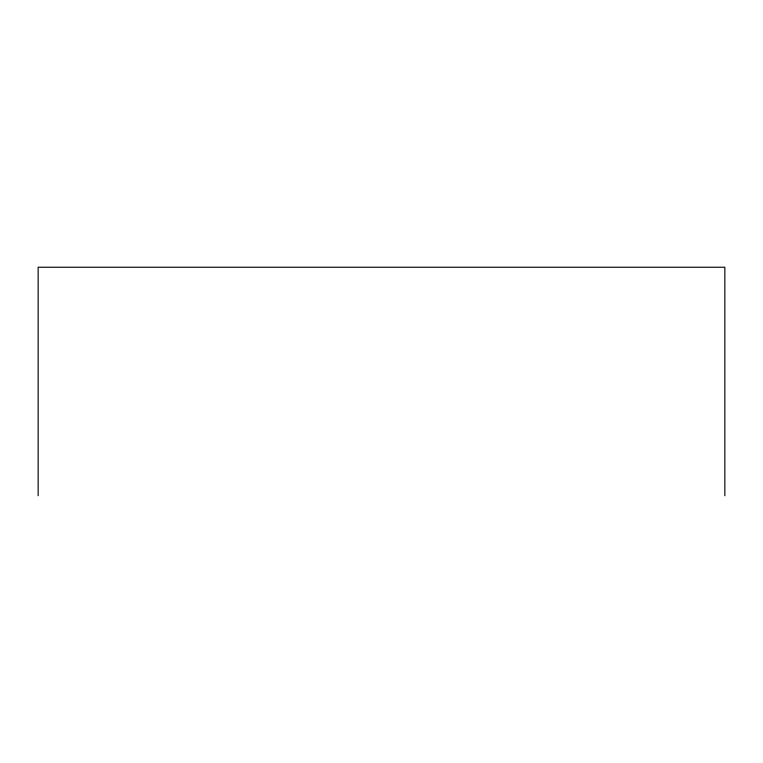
<?xml version="1.0" encoding="UTF-8"?>
<svg xmlns="http://www.w3.org/2000/svg" width="763" height="763" viewBox="0 0 763 763"><rect width="100%" height="100%" fill="white"/><g stroke="black" fill="none" stroke-linecap="round" stroke-linejoin="round"><path stroke-width="1.14" d="M724.85 495.759L724.85 267.241L38.15 267.241L38.15 495.759"/></g></svg>
